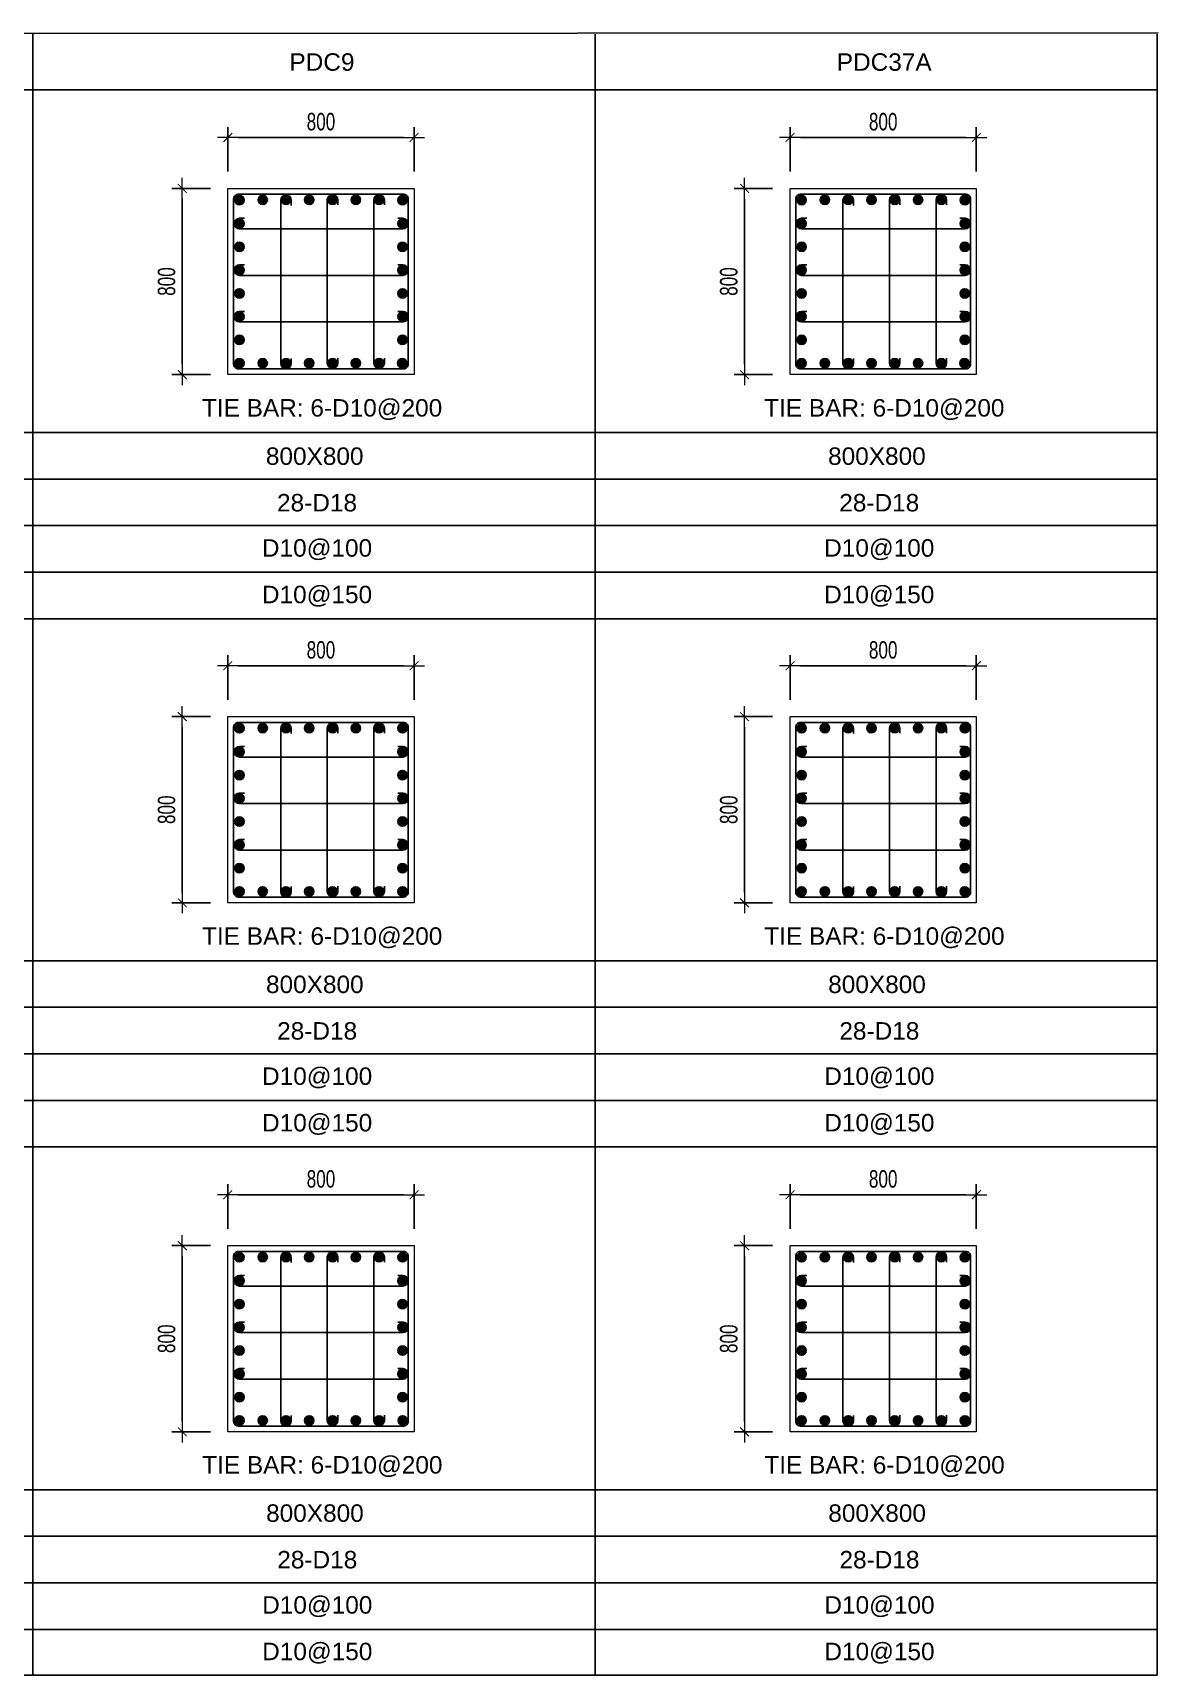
# Model space of a CAD drawing. Header units: millimetres. Extents: x 49323 to 598907, y -6102 to 181761.
# Drawn here: x 575640 to 580473, y 22754 to 29810 of the extents above; entities that cross this region are included whole.
import ezdxf
from ezdxf.enums import TextEntityAlignment as Align

# ---------------------------------------------------------------- set-up
doc = ezdxf.new("R2010")
doc.units = ezdxf.units.MM
doc.linetypes.add('CENTER2', pattern=[1.125, 0.75, -0.125, 0.125, -0.125])
doc.layers.get('Defpoints').update_dxf_attribs({"color": 151, "lineweight": 9})
for name, color, linetype in [('2', 2, 'Continuous'), ('CEN', 1, 'CENTER2'), ('STL', 3, 'Continuous'), ('TIT1', 3, 'Continuous')]:
    doc.layers.add(name, color=color, linetype=linetype)
doc.layers.add('NDC_S_CONTINUOUS', color=3, linetype='Continuous', lineweight=20)
doc.layers.add('NDC_S_DIM', color=1, linetype='Continuous', lineweight=15)
doc.styles.add('NDC_ARIAL', font='arial.ttf', dxfattribs={"width": 0.85})
doc.styles.add('NDC_DIM', font='', dxfattribs={"width": 0.75})
doc.styles.get('NDC_DIM').set_extended_font_data('Dotum')
doc.dimstyles.new('NDC_dim_30', dxfattribs={"dimscale": 30, "dimtxt": 2.5, "dimasz": 1.5, "dimexe": 1.5, "dimexo": 2.5, "dimgap": 1, "dimtad": 1, "dimdec": 0, "dimzin": 0, "dimdsep": 46, "dimtxsty": 'NDC_DIM', "dimblk": 'DIMMARK', "dimcen": 0.09, "dimdle": 1.2, "dimclrd": 1, "dimclre": 1, "dimclrt": 3, "dimadec": 0, "dimazin": 0, "dimtfac": 1, "dimtdec": 0, "dimtix": 1, "dimtofl": 0, "dimtmove": 0, "dimatfit": 3, "dimfxl": 8, "dimfxlon": 1, "dimtolj": 1, "dimtzin": 0, "dimarcsym": 0})

# ---------------------------------------------------------------- blocks, each defined once
blk = doc.blocks.new('8')
at = {"layer": '2'}
blk.add_hatch(color=256, dxfattribs=at).paths.add_polyline_path([(20, 0, 0.386127), (1.9, 19.9), (-1.9, 19.9, 0.386127), (-20, 0, 1)])
blk.add_circle((0, 0), 20, dxfattribs=at)
blk = doc.blocks.new('5')
at = {"layer": 'CEN', "rotation": 180}
blk.add_blockref('8', (0, 0), dxfattribs=at)
blk = doc.blocks.new('DIMMARK')
at = {"layer": 'NDC_S_DIM', "color": 1}
blk.add_line((-1.5, 0), (1, 0), dxfattribs=at)
at = {"layer": 'NDC_S_DIM', "color": 2, "const_width": 0.1}
blk.add_lwpolyline([(-0.42, -0.42), (0.42, 0.42)], dxfattribs=at)
blk = doc.blocks.new('*D1747')
at = {"layer": 'Defpoints', "color": 0, "ltscale": 40, "transparency": 16777216}
for p in [(577277.1, 24818.2), (576477.1, 24596.8), (577277.1, 24596.8)]:
    blk.add_point(p, dxfattribs=at)
at = {"layer": 'NDC_S_DIM', "color": 1, "lineweight": -2, "ltscale": 40, "transparency": 16777216}
for p, q in [((576477.1, 24671.8), (576477.1, 24863.2)), ((577277.1, 24671.8), (577277.1, 24863.2)), ((576522.1, 24818.2), (577232.1, 24818.2))]:
    blk.add_line(p, q, dxfattribs=at)
at = {"layer": 'NDC_S_DIM', "color": 1, "lineweight": -2, "ltscale": 40, "transparency": 16777216, "xscale": 45, "yscale": 45, "zscale": 45, "rotation": 180}
blk.add_blockref('DIMMARK', (576477.1, 24818.2), dxfattribs=at)
at = {"layer": 'NDC_S_DIM', "color": 1, "lineweight": -2, "ltscale": 40, "transparency": 16777216, "xscale": 45, "yscale": 45, "zscale": 45}
blk.add_blockref('DIMMARK', (577277.1, 24818.2), dxfattribs=at)
at = {"layer": 'NDC_S_DIM', "color": 3, "ltscale": 40, "transparency": 16777216, "insert": (576877.1, 24885.7), "char_height": 75, "attachment_point": 5, "style": 'NDC_DIM'}
blk.add_mtext('\\A1;800', dxfattribs=at)
blk = doc.blocks.new('*D1748')
at = {"layer": 'Defpoints', "color": 0, "ltscale": 40, "transparency": 16777216}
for p in [(576477.1, 24599.3), (576281.7, 23799.3), (576477.1, 23799.3)]:
    blk.add_point(p, dxfattribs=at)
at = {"layer": 'NDC_S_DIM', "color": 1, "lineweight": -2, "ltscale": 40, "transparency": 16777216}
for p, q in [((576402.1, 24599.3), (576236.7, 24599.3)), ((576281.7, 24554.3), (576281.7, 23844.3)), ((576402.1, 23799.3), (576236.7, 23799.3))]:
    blk.add_line(p, q, dxfattribs=at)
at = {"layer": 'NDC_S_DIM', "color": 1, "lineweight": -2, "ltscale": 40, "transparency": 16777216, "xscale": 45, "yscale": 45, "zscale": 45}
for p, rotation in [((576281.7, 24599.3), 90), ((576281.7, 23799.3), 270)]:
    blk.add_blockref('DIMMARK', p, dxfattribs=dict(at, rotation=rotation))
at = {"layer": 'NDC_S_DIM', "color": 3, "ltscale": 40, "transparency": 16777216, "insert": (576214.2, 24199.3), "char_height": 75, "attachment_point": 5, "rotation": 90, "style": 'NDC_DIM'}
blk.add_mtext('\\A1;800', dxfattribs=at)
blk = doc.blocks.new('*D1749')
at = {"layer": 'Defpoints', "color": 0, "ltscale": 40, "transparency": 16777216}
for p in [(577277.1, 27091), (576477.1, 26869.7), (577277.1, 26869.7)]:
    blk.add_point(p, dxfattribs=at)
at = {"layer": 'NDC_S_DIM', "color": 1, "lineweight": -2, "ltscale": 40, "transparency": 16777216}
for p, q in [((576477.1, 26944.7), (576477.1, 27136)), ((577277.1, 26944.7), (577277.1, 27136)), ((576522.1, 27091), (577232.1, 27091))]:
    blk.add_line(p, q, dxfattribs=at)
at = {"layer": 'NDC_S_DIM', "color": 1, "lineweight": -2, "ltscale": 40, "transparency": 16777216, "xscale": 45, "yscale": 45, "zscale": 45, "rotation": 180}
blk.add_blockref('DIMMARK', (576477.1, 27091), dxfattribs=at)
at = {"layer": 'NDC_S_DIM', "color": 1, "lineweight": -2, "ltscale": 40, "transparency": 16777216, "xscale": 45, "yscale": 45, "zscale": 45}
blk.add_blockref('DIMMARK', (577277.1, 27091), dxfattribs=at)
at = {"layer": 'NDC_S_DIM', "color": 3, "ltscale": 40, "transparency": 16777216, "insert": (576877.1, 27158.6), "char_height": 75, "attachment_point": 5, "style": 'NDC_DIM'}
blk.add_mtext('\\A1;800', dxfattribs=at)
blk = doc.blocks.new('*D1750')
at = {"layer": 'Defpoints', "color": 0, "ltscale": 40, "transparency": 16777216}
for p in [(576477.1, 26872.2), (576281.7, 26072.2), (576477.1, 26072.2)]:
    blk.add_point(p, dxfattribs=at)
at = {"layer": 'NDC_S_DIM', "color": 1, "lineweight": -2, "ltscale": 40, "transparency": 16777216}
for p, q in [((576402.1, 26872.2), (576236.7, 26872.2)), ((576281.7, 26827.2), (576281.7, 26117.2)), ((576402.1, 26072.2), (576236.7, 26072.2))]:
    blk.add_line(p, q, dxfattribs=at)
at = {"layer": 'NDC_S_DIM', "color": 1, "lineweight": -2, "ltscale": 40, "transparency": 16777216, "xscale": 45, "yscale": 45, "zscale": 45}
for p, rotation in [((576281.7, 26872.2), 90), ((576281.7, 26072.2), 270)]:
    blk.add_blockref('DIMMARK', p, dxfattribs=dict(at, rotation=rotation))
at = {"layer": 'NDC_S_DIM', "color": 3, "ltscale": 40, "transparency": 16777216, "insert": (576214.2, 26472.2), "char_height": 75, "attachment_point": 5, "rotation": 90, "style": 'NDC_DIM'}
blk.add_mtext('\\A1;800', dxfattribs=at)
blk = doc.blocks.new('*D1751')
at = {"layer": 'Defpoints', "color": 0, "ltscale": 40, "transparency": 16777216}
for p in [(577277.1, 29360.5), (576477.1, 29139.1), (577277.1, 29139.1)]:
    blk.add_point(p, dxfattribs=at)
at = {"layer": 'NDC_S_DIM', "color": 1, "lineweight": -2, "ltscale": 40, "transparency": 16777216}
for p, q in [((576477.1, 29214.1), (576477.1, 29405.5)), ((576522.1, 29360.5), (577232.1, 29360.5)), ((577277.1, 29214.1), (577277.1, 29405.5))]:
    blk.add_line(p, q, dxfattribs=at)
at = {"layer": 'NDC_S_DIM', "color": 1, "lineweight": -2, "ltscale": 40, "transparency": 16777216, "xscale": 45, "yscale": 45, "zscale": 45, "rotation": 180}
blk.add_blockref('DIMMARK', (576477.1, 29360.5), dxfattribs=at)
at = {"layer": 'NDC_S_DIM', "color": 1, "lineweight": -2, "ltscale": 40, "transparency": 16777216, "xscale": 45, "yscale": 45, "zscale": 45}
blk.add_blockref('DIMMARK', (577277.1, 29360.5), dxfattribs=at)
at = {"layer": 'NDC_S_DIM', "color": 3, "ltscale": 40, "transparency": 16777216, "insert": (576877.1, 29428), "char_height": 75, "attachment_point": 5, "style": 'NDC_DIM'}
blk.add_mtext('\\A1;800', dxfattribs=at)
blk = doc.blocks.new('*D1752')
at = {"layer": 'Defpoints', "color": 0, "ltscale": 40, "transparency": 16777216}
for p in [(576477.1, 29141.6), (576281.7, 28341.6), (576477.1, 28341.6)]:
    blk.add_point(p, dxfattribs=at)
at = {"layer": 'NDC_S_DIM', "color": 1, "lineweight": -2, "ltscale": 40, "transparency": 16777216}
for p, q in [((576402.1, 29141.6), (576236.7, 29141.6)), ((576281.7, 29096.6), (576281.7, 28386.6)), ((576402.1, 28341.6), (576236.7, 28341.6))]:
    blk.add_line(p, q, dxfattribs=at)
at = {"layer": 'NDC_S_DIM', "color": 1, "lineweight": -2, "ltscale": 40, "transparency": 16777216, "xscale": 45, "yscale": 45, "zscale": 45}
for p, rotation in [((576281.7, 29141.6), 90), ((576281.7, 28341.6), 270)]:
    blk.add_blockref('DIMMARK', p, dxfattribs=dict(at, rotation=rotation))
at = {"layer": 'NDC_S_DIM', "color": 3, "ltscale": 40, "transparency": 16777216, "insert": (576214.2, 28741.6), "char_height": 75, "attachment_point": 5, "rotation": 90, "style": 'NDC_DIM'}
blk.add_mtext('\\A1;800', dxfattribs=at)
blk = doc.blocks.new('*D1763')
at = {"layer": 'Defpoints', "color": 0, "ltscale": 40, "transparency": 16777216}
for p in [(579691.9, 24818.2), (578891.9, 24596.8), (579691.9, 24596.8)]:
    blk.add_point(p, dxfattribs=at)
at = {"layer": 'NDC_S_DIM', "color": 1, "lineweight": -2, "ltscale": 40, "transparency": 16777216}
for p, q in [((578891.9, 24671.8), (578891.9, 24863.2)), ((579691.9, 24671.8), (579691.9, 24863.2)), ((578936.9, 24818.2), (579646.9, 24818.2))]:
    blk.add_line(p, q, dxfattribs=at)
at = {"layer": 'NDC_S_DIM', "color": 1, "lineweight": -2, "ltscale": 40, "transparency": 16777216, "xscale": 45, "yscale": 45, "zscale": 45, "rotation": 180}
blk.add_blockref('DIMMARK', (578891.9, 24818.2), dxfattribs=at)
at = {"layer": 'NDC_S_DIM', "color": 1, "lineweight": -2, "ltscale": 40, "transparency": 16777216, "xscale": 45, "yscale": 45, "zscale": 45}
blk.add_blockref('DIMMARK', (579691.9, 24818.2), dxfattribs=at)
at = {"layer": 'NDC_S_DIM', "color": 3, "ltscale": 40, "transparency": 16777216, "insert": (579291.9, 24885.7), "char_height": 75, "attachment_point": 5, "style": 'NDC_DIM'}
blk.add_mtext('\\A1;800', dxfattribs=at)
blk = doc.blocks.new('*D1764')
at = {"layer": 'Defpoints', "color": 0, "ltscale": 40, "transparency": 16777216}
for p in [(578891.9, 24599.3), (578696.5, 23799.3), (578891.9, 23799.3)]:
    blk.add_point(p, dxfattribs=at)
at = {"layer": 'NDC_S_DIM', "color": 1, "lineweight": -2, "ltscale": 40, "transparency": 16777216}
for p, q in [((578816.9, 24599.3), (578651.5, 24599.3)), ((578696.5, 24554.3), (578696.5, 23844.3)), ((578816.9, 23799.3), (578651.5, 23799.3))]:
    blk.add_line(p, q, dxfattribs=at)
at = {"layer": 'NDC_S_DIM', "color": 1, "lineweight": -2, "ltscale": 40, "transparency": 16777216, "xscale": 45, "yscale": 45, "zscale": 45}
for p, rotation in [((578696.5, 24599.3), 90), ((578696.5, 23799.3), 270)]:
    blk.add_blockref('DIMMARK', p, dxfattribs=dict(at, rotation=rotation))
at = {"layer": 'NDC_S_DIM', "color": 3, "ltscale": 40, "transparency": 16777216, "insert": (578628.9, 24199.3), "char_height": 75, "attachment_point": 5, "rotation": 90, "style": 'NDC_DIM'}
blk.add_mtext('\\A1;800', dxfattribs=at)
blk = doc.blocks.new('*D1759')
at = {"layer": 'Defpoints', "color": 0, "ltscale": 40, "transparency": 16777216}
for p in [(579691.9, 27091), (578891.9, 26869.7), (579691.9, 26869.7)]:
    blk.add_point(p, dxfattribs=at)
at = {"layer": 'NDC_S_DIM', "color": 1, "lineweight": -2, "ltscale": 40, "transparency": 16777216}
for p, q in [((578891.9, 26944.7), (578891.9, 27136)), ((579691.9, 26944.7), (579691.9, 27136)), ((578936.9, 27091), (579646.9, 27091))]:
    blk.add_line(p, q, dxfattribs=at)
at = {"layer": 'NDC_S_DIM', "color": 1, "lineweight": -2, "ltscale": 40, "transparency": 16777216, "xscale": 45, "yscale": 45, "zscale": 45, "rotation": 180}
blk.add_blockref('DIMMARK', (578891.9, 27091), dxfattribs=at)
at = {"layer": 'NDC_S_DIM', "color": 1, "lineweight": -2, "ltscale": 40, "transparency": 16777216, "xscale": 45, "yscale": 45, "zscale": 45}
blk.add_blockref('DIMMARK', (579691.9, 27091), dxfattribs=at)
at = {"layer": 'NDC_S_DIM', "color": 3, "ltscale": 40, "transparency": 16777216, "insert": (579291.9, 27158.6), "char_height": 75, "attachment_point": 5, "style": 'NDC_DIM'}
blk.add_mtext('\\A1;800', dxfattribs=at)
blk = doc.blocks.new('*D1760')
at = {"layer": 'Defpoints', "color": 0, "ltscale": 40, "transparency": 16777216}
for p in [(578891.9, 26872.2), (578696.5, 26072.2), (578891.9, 26072.2)]:
    blk.add_point(p, dxfattribs=at)
at = {"layer": 'NDC_S_DIM', "color": 1, "lineweight": -2, "ltscale": 40, "transparency": 16777216}
for p, q in [((578816.9, 26872.2), (578651.5, 26872.2)), ((578696.5, 26827.2), (578696.5, 26117.2)), ((578816.9, 26072.2), (578651.5, 26072.2))]:
    blk.add_line(p, q, dxfattribs=at)
at = {"layer": 'NDC_S_DIM', "color": 1, "lineweight": -2, "ltscale": 40, "transparency": 16777216, "xscale": 45, "yscale": 45, "zscale": 45}
for p, rotation in [((578696.5, 26872.2), 90), ((578696.5, 26072.2), 270)]:
    blk.add_blockref('DIMMARK', p, dxfattribs=dict(at, rotation=rotation))
at = {"layer": 'NDC_S_DIM', "color": 3, "ltscale": 40, "transparency": 16777216, "insert": (578628.9, 26472.2), "char_height": 75, "attachment_point": 5, "rotation": 90, "style": 'NDC_DIM'}
blk.add_mtext('\\A1;800', dxfattribs=at)
blk = doc.blocks.new('*D1761')
at = {"layer": 'Defpoints', "color": 0, "ltscale": 40, "transparency": 16777216}
for p in [(579691.9, 29360.5), (578891.9, 29139.1), (579691.9, 29139.1)]:
    blk.add_point(p, dxfattribs=at)
at = {"layer": 'NDC_S_DIM', "color": 1, "lineweight": -2, "ltscale": 40, "transparency": 16777216}
for p, q in [((578891.9, 29214.1), (578891.9, 29405.5)), ((578936.9, 29360.5), (579646.9, 29360.5)), ((579691.9, 29214.1), (579691.9, 29405.5))]:
    blk.add_line(p, q, dxfattribs=at)
at = {"layer": 'NDC_S_DIM', "color": 1, "lineweight": -2, "ltscale": 40, "transparency": 16777216, "xscale": 45, "yscale": 45, "zscale": 45, "rotation": 180}
blk.add_blockref('DIMMARK', (578891.9, 29360.5), dxfattribs=at)
at = {"layer": 'NDC_S_DIM', "color": 1, "lineweight": -2, "ltscale": 40, "transparency": 16777216, "xscale": 45, "yscale": 45, "zscale": 45}
blk.add_blockref('DIMMARK', (579691.9, 29360.5), dxfattribs=at)
at = {"layer": 'NDC_S_DIM', "color": 3, "ltscale": 40, "transparency": 16777216, "insert": (579291.9, 29428), "char_height": 75, "attachment_point": 5, "style": 'NDC_DIM'}
blk.add_mtext('\\A1;800', dxfattribs=at)
blk = doc.blocks.new('*D1762')
at = {"layer": 'Defpoints', "color": 0, "ltscale": 40, "transparency": 16777216}
for p in [(578891.9, 29141.6), (578696.5, 28341.6), (578891.9, 28341.6)]:
    blk.add_point(p, dxfattribs=at)
at = {"layer": 'NDC_S_DIM', "color": 1, "lineweight": -2, "ltscale": 40, "transparency": 16777216}
for p, q in [((578816.9, 29141.6), (578651.5, 29141.6)), ((578696.5, 29096.6), (578696.5, 28386.6)), ((578816.9, 28341.6), (578651.5, 28341.6))]:
    blk.add_line(p, q, dxfattribs=at)
at = {"layer": 'NDC_S_DIM', "color": 1, "lineweight": -2, "ltscale": 40, "transparency": 16777216, "xscale": 45, "yscale": 45, "zscale": 45}
for p, rotation in [((578696.5, 29141.6), 90), ((578696.5, 28341.6), 270)]:
    blk.add_blockref('DIMMARK', p, dxfattribs=dict(at, rotation=rotation))
at = {"layer": 'NDC_S_DIM', "color": 3, "ltscale": 40, "transparency": 16777216, "insert": (578628.9, 28741.6), "char_height": 75, "attachment_point": 5, "rotation": 90, "style": 'NDC_DIM'}
blk.add_mtext('\\A1;800', dxfattribs=at)

msp = doc.modelspace()

# ---------------------------------------------------------------- linework, layer by layer
at = {"layer": '2', "lineweight": -2, "ltscale": 1000, "elevation": 0}
for points in [[(577252.1, 29096.6), (577252.1, 28386.6, -0.414214), (577232.1, 28366.6), (576522.1, 28366.6, -0.414214), (576502.1, 28386.6), (576502.1, 29096.6, -0.414214), (576522.1, 29116.6), (577232.1, 29116.6, -0.414214)], [(579666.9, 29096.6), (579666.9, 28386.6, -0.414214), (579646.9, 28366.6), (578936.9, 28366.6, -0.414214), (578916.9, 28386.6), (578916.9, 29096.6, -0.414214), (578936.9, 29116.6), (579646.9, 29116.6, -0.414214)], [(577252.1, 26827.2), (577252.1, 26117.2, -0.414214), (577232.1, 26097.2), (576522.1, 26097.2, -0.414214), (576502.1, 26117.2), (576502.1, 26827.2, -0.414214), (576522.1, 26847.2), (577232.1, 26847.2, -0.414214)], [(579666.9, 26827.2), (579666.9, 26117.2, -0.414214), (579646.9, 26097.2), (578936.9, 26097.2, -0.414214), (578916.9, 26117.2), (578916.9, 26827.2, -0.414214), (578936.9, 26847.2), (579646.9, 26847.2, -0.414214)], [(577252.1, 24554.3), (577252.1, 23844.3, -0.414214), (577232.1, 23824.3), (576522.1, 23824.3, -0.414214), (576502.1, 23844.3), (576502.1, 24554.3, -0.414214), (576522.1, 24574.3), (577232.1, 24574.3, -0.414214)], [(579666.9, 24554.3), (579666.9, 23844.3, -0.414214), (579646.9, 23824.3), (578936.9, 23824.3, -0.414214), (578916.9, 23844.3), (578916.9, 24554.3, -0.414214), (578936.9, 24574.3), (579646.9, 24574.3, -0.414214)]]:
    msp.add_lwpolyline(points, format="xyb", close=True, dxfattribs=at)
at = {"layer": '2', "elevation": 0}
for points in [[(576749.4, 28411.3), (576749.4, 28389.1, -1), (576704.4, 28389.1), (576704.4, 29091.2, -1), (576749.4, 29091.2), (576749.4, 29069)], [(576949.4, 28412.8), (576949.4, 28390.6, -1), (576904.4, 28390.6), (576904.4, 29092.6, -1), (576949.4, 29092.6), (576949.4, 29070.5)], [(577149.4, 28412.8), (577149.4, 28390.6, -1), (577104.4, 28390.6), (577104.4, 29092.6, -1), (577149.4, 29092.6), (577149.4, 29070.5)], [(579164.1, 28411.3), (579164.1, 28389.1, -1), (579119.1, 28389.1), (579119.1, 29091.2, -1), (579164.1, 29091.2), (579164.1, 29069)], [(579364.1, 28412.8), (579364.1, 28390.6, -1), (579319.1, 28390.6), (579319.1, 29092.6, -1), (579364.1, 29092.6), (579364.1, 29070.5)], [(579564.1, 28412.8), (579564.1, 28390.6, -1), (579519.1, 28390.6), (579519.1, 29092.6, -1), (579564.1, 29092.6), (579564.1, 29070.5)], [(576549, 29013.2), (576526.9, 29013.2, 1), (576526.9, 28968.2), (577228.9, 28968.2, 1), (577228.9, 29013.2), (577206.8, 29013.2)], [(578963.8, 29013.2), (578941.6, 29013.2, 1), (578941.6, 28968.2), (579643.7, 28968.2, 1), (579643.7, 29013.2), (579621.5, 29013.2)], [(576549, 28813.2), (576526.9, 28813.2, 1), (576526.9, 28768.2), (577228.9, 28768.2, 1), (577228.9, 28813.2), (577206.8, 28813.2)], [(578963.8, 28813.2), (578941.6, 28813.2, 1), (578941.6, 28768.2), (579643.7, 28768.2, 1), (579643.7, 28813.2), (579621.5, 28813.2)], [(576549, 28613.2), (576526.9, 28613.2, 1), (576526.9, 28568.2), (577228.9, 28568.2, 1), (577228.9, 28613.2), (577206.8, 28613.2)], [(578963.8, 28613.2), (578941.6, 28613.2, 1), (578941.6, 28568.2), (579643.7, 28568.2, 1), (579643.7, 28613.2), (579621.5, 28613.2)], [(576749.4, 26141.8), (576749.4, 26119.7, -1), (576704.4, 26119.7), (576704.4, 26821.7, -1), (576749.4, 26821.7), (576749.4, 26799.6)], [(576949.4, 26143.3), (576949.4, 26121.2, -1), (576904.4, 26121.2), (576904.4, 26823.2, -1), (576949.4, 26823.2), (576949.4, 26801.1)], [(577149.4, 26143.3), (577149.4, 26121.2, -1), (577104.4, 26121.2), (577104.4, 26823.2, -1), (577149.4, 26823.2), (577149.4, 26801.1)], [(579164.1, 26141.8), (579164.1, 26119.7, -1), (579119.1, 26119.7), (579119.1, 26821.7, -1), (579164.1, 26821.7), (579164.1, 26799.6)], [(579364.1, 26143.3), (579364.1, 26121.2, -1), (579319.1, 26121.2), (579319.1, 26823.2, -1), (579364.1, 26823.2), (579364.1, 26801.1)], [(579564.1, 26143.3), (579564.1, 26121.2, -1), (579519.1, 26121.2), (579519.1, 26823.2, -1), (579564.1, 26823.2), (579564.1, 26801.1)], [(576549, 26743.8), (576526.9, 26743.8, 1), (576526.9, 26698.7), (577228.9, 26698.7, 1), (577228.9, 26743.8), (577206.8, 26743.8)], [(578963.8, 26743.8), (578941.6, 26743.8, 1), (578941.6, 26698.7), (579643.7, 26698.7, 1), (579643.7, 26743.8), (579621.5, 26743.8)], [(576549, 26543.8), (576526.9, 26543.8, 1), (576526.9, 26498.7), (577228.9, 26498.7, 1), (577228.9, 26543.8), (577206.8, 26543.8)], [(578963.8, 26543.8), (578941.6, 26543.8, 1), (578941.6, 26498.7), (579643.7, 26498.7, 1), (579643.7, 26543.8), (579621.5, 26543.8)], [(576549, 26343.8), (576526.9, 26343.8, 1), (576526.9, 26298.7), (577228.9, 26298.7, 1), (577228.9, 26343.8), (577206.8, 26343.8)], [(578963.8, 26343.8), (578941.6, 26343.8, 1), (578941.6, 26298.7), (579643.7, 26298.7, 1), (579643.7, 26343.8), (579621.5, 26343.8)], [(576749.4, 23869), (576749.4, 23846.8, -1), (576704.4, 23846.8), (576704.4, 24548.8, -1), (576749.4, 24548.8), (576749.4, 24526.7)], [(576949.4, 23870.5), (576949.4, 23848.3, -1), (576904.4, 23848.3), (576904.4, 24550.3, -1), (576949.4, 24550.3), (576949.4, 24528.2)], [(577149.4, 23870.5), (577149.4, 23848.3, -1), (577104.4, 23848.3), (577104.4, 24550.3, -1), (577149.4, 24550.3), (577149.4, 24528.2)], [(579164.1, 23869), (579164.1, 23846.8, -1), (579119.1, 23846.8), (579119.1, 24548.8, -1), (579164.1, 24548.8), (579164.1, 24526.7)], [(579364.1, 23870.5), (579364.1, 23848.3, -1), (579319.1, 23848.3), (579319.1, 24550.3, -1), (579364.1, 24550.3), (579364.1, 24528.2)], [(579564.1, 23870.5), (579564.1, 23848.3, -1), (579519.1, 23848.3), (579519.1, 24550.3, -1), (579564.1, 24550.3), (579564.1, 24528.2)], [(576549, 24470.9), (576526.9, 24470.9, 1), (576526.9, 24425.9), (577228.9, 24425.9, 1), (577228.9, 24470.9), (577206.8, 24470.9)], [(578963.8, 24470.9), (578941.6, 24470.9, 1), (578941.6, 24425.9), (579643.7, 24425.9, 1), (579643.7, 24470.9), (579621.5, 24470.9)], [(576549, 24270.9), (576526.9, 24270.9, 1), (576526.9, 24225.9), (577228.9, 24225.9, 1), (577228.9, 24270.9), (577206.8, 24270.9)], [(578963.8, 24270.9), (578941.6, 24270.9, 1), (578941.6, 24225.9), (579643.7, 24225.9, 1), (579643.7, 24270.9), (579621.5, 24270.9)], [(576549, 24070.9), (576526.9, 24070.9, 1), (576526.9, 24025.9), (577228.9, 24025.9, 1), (577228.9, 24070.9), (577206.8, 24070.9)], [(578963.8, 24070.9), (578941.6, 24070.9, 1), (578941.6, 24025.9), (579643.7, 24025.9, 1), (579643.7, 24070.9), (579621.5, 24070.9)]]:
    msp.add_lwpolyline(points, format="xyb", dxfattribs=at)
at = {"layer": 'NDC_S_CONTINUOUS', "ltscale": 70, "elevation": 0}
for points in [[(577277.1, 29141.6), (577277.1, 28341.6), (576477.1, 28341.6), (576477.1, 29141.6), (577277.1, 29141.6)], [(579691.9, 29141.6), (579691.9, 28341.6), (578891.9, 28341.6), (578891.9, 29141.6), (579691.9, 29141.6)], [(577277.1, 26872.2), (577277.1, 26072.2), (576477.1, 26072.2), (576477.1, 26872.2), (577277.1, 26872.2)], [(579691.9, 26872.2), (579691.9, 26072.2), (578891.9, 26072.2), (578891.9, 26872.2), (579691.9, 26872.2)], [(577277.1, 24599.3), (577277.1, 23799.3), (576477.1, 23799.3), (576477.1, 24599.3), (577277.1, 24599.3)], [(579691.9, 24599.3), (579691.9, 23799.3), (578891.9, 23799.3), (578891.9, 24599.3), (579691.9, 24599.3)]]:
    msp.add_lwpolyline(points, dxfattribs=at)
at = {"layer": 'TIT1', "color": 2}
msp.add_line((568875.8, 29804.8), (580472.9, 29810.1), dxfattribs=at)
at = {"layer": 'TIT1'}
for p, q in [((575639.7, 29804.8), (575639.7, 22754)), ((575639.7, 29804.8), (575639.7, 22754)), ((575639.7, 29804.8), (575639.7, 22754)), ((575639.7, 29804.8), (575639.7, 29564.8)), ((575639.7, 29804.8), (575639.7, 29564.8)), ((578054.5, 29804.8), (578054.5, 22754)), ((578054.5, 29804.8), (578054.5, 22754)), ((578054.5, 29804.8), (578054.5, 22754)), ((578054.5, 29804.8), (578054.5, 29564.8)), ((578054.5, 29804.8), (578054.5, 29564.8)), ((580469.2, 29804.8), (580469.2, 22754)), ((575652.5, 29564.8), (573213.6, 29564.8)), ((578078.6, 29564.8), (575639.7, 29564.8)), ((580469.2, 29564.8), (578054.5, 29564.8)), ((575653, 27292.8), (573213.6, 27292.8)), ((578079.1, 27292.8), (575639.7, 27292.8)), ((580469.2, 27292.8), (578054.5, 27292.8)), ((575653.6, 25023.4), (573213.6, 25023.4)), ((578079.7, 25023.4), (575639.7, 25023.4)), ((580469.2, 25023.4), (578054.5, 25023.4)), ((571300.2, 22754), (580469.2, 22754))]:
    msp.add_line(p, q, dxfattribs=at)
at = {"layer": 'TIT1', "color": 8}
for p, q in [((575653, 28092.8), (573213.6, 28092.8)), ((578079.1, 28092.8), (575639.7, 28092.8)), ((580469.2, 28092.8), (578054.5, 28092.8)), ((575653, 27892.8), (573213.6, 27892.8)), ((578079.1, 27892.8), (575639.7, 27892.8)), ((580469.2, 27892.8), (578054.5, 27892.8)), ((575653, 27692.8), (573213.6, 27692.8)), ((578079.1, 27692.8), (575639.7, 27692.8)), ((580469.2, 27692.8), (578054.5, 27692.8)), ((575653, 27492.8), (573213.6, 27492.8)), ((578079.1, 27492.8), (575639.7, 27492.8)), ((580469.2, 27492.8), (578054.5, 27492.8)), ((575653.6, 25823.4), (573213.6, 25823.4)), ((578079.7, 25823.4), (575639.7, 25823.4)), ((580469.2, 25823.4), (578054.5, 25823.4)), ((575653.6, 25623.4), (573213.6, 25623.4)), ((578079.7, 25623.4), (575639.7, 25623.4)), ((580469.2, 25623.4), (578054.5, 25623.4)), ((575653.6, 25423.4), (573213.6, 25423.4)), ((578079.7, 25423.4), (575639.7, 25423.4)), ((580469.2, 25423.4), (578054.5, 25423.4)), ((575653.6, 25223.4), (573213.6, 25223.4)), ((578079.7, 25223.4), (575639.7, 25223.4)), ((580469.2, 25223.4), (578054.5, 25223.4)), ((575654.1, 23550.5), (573213.6, 23550.5)), ((578080.2, 23550.5), (575639.7, 23550.5)), ((580469.2, 23550.5), (578054.5, 23550.5)), ((575654.1, 23350.5), (573213.6, 23350.5)), ((578080.2, 23350.5), (575639.7, 23350.5)), ((580469.2, 23350.5), (578054.5, 23350.5)), ((575654.1, 23150.5), (573213.6, 23150.5)), ((578080.2, 23150.5), (575639.7, 23150.5)), ((580469.2, 23150.5), (578054.5, 23150.5)), ((575654.1, 22950.5), (573213.6, 22950.5)), ((578080.2, 22950.5), (575639.7, 22950.5)), ((580469.2, 22950.5), (578054.5, 22950.5))]:
    msp.add_line(p, q, dxfattribs=at)

# ---------------------------------------------------------------- block references
at = {"layer": 'STL', "xscale": -1}
for p in [(576526.9, 29091.6), (578941.6, 29091.6), (576526.9, 28990.7), (578941.6, 28990.7), (576526.9, 28890.7), (578941.6, 28890.7), (576526.9, 28790.7), (578941.6, 28790.7), (576526.9, 28690.7), (578941.6, 28690.7), (576526.9, 28590.7), (578941.6, 28590.7), (576526.9, 28490.7), (578941.6, 28490.7), (576526.9, 28390.7), (578941.6, 28390.7), (576526.9, 26822.2), (578941.6, 26822.2), (576526.9, 26721.2), (578941.6, 26721.2), (576526.9, 26621.2), (578941.6, 26621.2), (576526.9, 26521.2), (578941.6, 26521.2), (576526.9, 26421.2), (578941.6, 26421.2), (576526.9, 26321.2), (578941.6, 26321.2), (576526.9, 26221.2), (578941.6, 26221.2), (576526.9, 26121.2), (578941.6, 26121.2), (576526.9, 24549.3), (578941.6, 24549.3), (576526.9, 24448.4), (578941.6, 24448.4), (576526.9, 24348.4), (578941.6, 24348.4), (576526.9, 24248.4), (578941.6, 24248.4), (576526.9, 24148.4), (578941.6, 24148.4), (576526.9, 24048.4), (578941.6, 24048.4), (576526.9, 23948.4), (578941.6, 23948.4), (576526.9, 23848.4), (578941.6, 23848.4)]:
    msp.add_blockref('5', p, dxfattribs=at)
at = {"layer": 'STL', "xscale": -1, "rotation": 270}
for p in [(576626.9, 29092.6), (576726.9, 29092.6), (576826.9, 29092.6), (576926.9, 29092.6), (577026.9, 29092.6), (577126.9, 29092.6), (579041.6, 29092.6), (579141.6, 29092.6), (579241.6, 29092.6), (579341.6, 29092.6), (579441.6, 29092.6), (579541.6, 29092.6), (576526.9, 28390.7), (576626.9, 28390.7), (576726.9, 28390.7), (576826.9, 28390.7), (576926.9, 28390.7), (577026.9, 28390.7), (577126.9, 28390.7), (577226.3, 28390.7), (578941.6, 28390.7), (579041.6, 28390.7), (579141.6, 28390.7), (579241.6, 28390.7), (579341.6, 28390.7), (579441.6, 28390.7), (579541.6, 28390.7), (579641, 28390.7), (576626.9, 26823.2), (576726.9, 26823.2), (576826.9, 26823.2), (576926.9, 26823.2), (577026.9, 26823.2), (577126.9, 26823.2), (579041.6, 26823.2), (579141.6, 26823.2), (579241.6, 26823.2), (579341.6, 26823.2), (579441.6, 26823.2), (579541.6, 26823.2), (576526.9, 26121.2), (576626.9, 26121.2), (576726.9, 26121.2), (576826.9, 26121.2), (576926.9, 26121.2), (577026.9, 26121.2), (577126.9, 26121.2), (577227.5, 26121.2), (578941.6, 26121.2), (579041.6, 26121.2), (579141.6, 26121.2), (579241.6, 26121.2), (579341.6, 26121.2), (579441.6, 26121.2), (579541.6, 26121.2), (579642.3, 26121.2), (576626.9, 24550.3), (576726.9, 24550.3), (576826.9, 24550.3), (576926.9, 24550.3), (577026.9, 24550.3), (577126.9, 24550.3), (579041.6, 24550.3), (579141.6, 24550.3), (579241.6, 24550.3), (579341.6, 24550.3), (579441.6, 24550.3), (579541.6, 24550.3), (576526.9, 23848.4), (576626.9, 23848.4), (576726.9, 23848.4), (576826.9, 23848.4), (576926.9, 23848.4), (577026.9, 23848.4), (577126.9, 23848.4), (577228.2, 23848.4), (578941.6, 23848.4), (579041.6, 23848.4), (579141.6, 23848.4), (579241.6, 23848.4), (579341.6, 23848.4), (579441.6, 23848.4), (579541.6, 23848.4), (579643, 23848.4)]:
    msp.add_blockref('5', p, dxfattribs=at)
at = {"layer": 'STL'}
for p in [(577227.3, 29091.6), (579642.1, 29091.6), (577227.3, 28990.7), (579642.1, 28990.7), (577227.3, 28890.7), (579642.1, 28890.7), (577227.3, 28790.7), (579642.1, 28790.7), (577227.3, 28690.7), (579642.1, 28690.7), (577227.3, 28590.7), (579642.1, 28590.7), (577227.3, 28490.7), (579642.1, 28490.7), (577227.3, 26822.2), (579642.1, 26822.2), (577227.3, 26721.2), (579642.1, 26721.2), (577227.3, 26621.2), (579642.1, 26621.2), (577227.3, 26521.2), (579642.1, 26521.2), (577227.3, 26421.2), (579642.1, 26421.2), (577227.3, 26321.2), (579642.1, 26321.2), (577227.3, 26221.2), (579642.1, 26221.2), (577227.3, 24549.3), (579642.1, 24549.3), (577227.3, 24448.4), (579642.1, 24448.4), (577227.3, 24348.4), (579642.1, 24348.4), (577227.3, 24248.4), (579642.1, 24248.4), (577227.3, 24148.4), (579642.1, 24148.4), (577227.3, 24048.4), (579642.1, 24048.4), (577227.3, 23948.4), (579642.1, 23948.4)]:
    msp.add_blockref('5', p, dxfattribs=at)

# ---------------------------------------------------------------- texts
at = {"layer": 'TIT1', "color": 2, "style": 'NDC_ARIAL'}
for s, p in [('PDC9', (576881.5, 29684.8)), ('PDC37A', (579296.3, 29684.8))]:
    msp.add_text(s, height=75, dxfattribs=at).set_placement(p, align=Align.MIDDLE)
at = {"layer": 'TIT1', "style": 'NDC_ARIAL'}
for s, p in [('TIE BAR: 6-D10@200', (576882, 28193.4)), ('TIE BAR: 6-D10@200', (579296.7, 28193.4)), ('800X800', (576850.2, 27991.5)), ('800X800', (579264.9, 27991.5)), ('28-D18', (576860.2, 27791.5)), ('28-D18', (579275, 27791.5)), ('D10@100', (576860.2, 27591.5)), ('D10@100', (579275, 27591.5)), ('D10@150', (576860.2, 27391.5)), ('D10@150', (579275, 27391.5)), ('TIE BAR: 6-D10@200', (576882.5, 25924)), ('TIE BAR: 6-D10@200', (579297.3, 25924)), ('800X800', (576850.7, 25722.1)), ('800X800', (579265.4, 25722.1)), ('28-D18', (576860.7, 25522.1)), ('28-D18', (579275.5, 25522.1)), ('D10@100', (576860.7, 25322.1)), ('D10@100', (579275.5, 25322.1)), ('D10@150', (576860.7, 25122.1)), ('D10@150', (579275.5, 25122.1)), ('TIE BAR: 6-D10@200', (576883, 23652.2)), ('TIE BAR: 6-D10@200', (579297.8, 23652.2)), ('800X800', (576851.2, 23450.3)), ('800X800', (579266, 23450.3)), ('28-D18', (576861.3, 23250.3)), ('28-D18', (579276, 23250.3)), ('D10@100', (576861.3, 23050.3)), ('D10@100', (579276, 23050.3)), ('D10@150', (576861.3, 22850.3)), ('D10@150', (579276, 22850.3))]:
    msp.add_text(s, height=75, dxfattribs=at).set_placement(p, align=Align.MIDDLE)

# ---------------------------------------------------------------- dimensions: what is measured, and where the dimension line sits
at = {"layer": 'NDC_S_DIM', "ltscale": 40}
for base, p1, p2, picture, middle in [((577277.1, 29360.5), (576477.1, 29139.1), (577277.1, 29139.1), '*D1751', (576877.1, 29428)), ((579691.9, 29360.5), (578891.9, 29139.1), (579691.9, 29139.1), '*D1761', (579291.9, 29428)), ((577277.1, 27091), (576477.1, 26869.7), (577277.1, 26869.7), '*D1749', (576877.1, 27158.6)), ((579691.9, 27091), (578891.9, 26869.7), (579691.9, 26869.7), '*D1759', (579291.9, 27158.6)), ((577277.1, 24818.2), (576477.1, 24596.8), (577277.1, 24596.8), '*D1747', (576877.1, 24885.7)), ((579691.9, 24818.2), (578891.9, 24596.8), (579691.9, 24596.8), '*D1763', (579291.9, 24885.7))]:
    dim = msp.add_linear_dim(base=base, p1=p1, p2=p2, dimstyle='NDC_dim_30', dxfattribs=at)
    dim.commit()
    dim.dimension.update_dxf_attribs({"geometry": picture, "text_midpoint": middle})
for base, p1, p2, picture, middle in [((576281.7, 28341.6), (576477.1, 29141.6), (576477.1, 28341.6), '*D1752', (576214.2, 28741.6)), ((578696.5, 28341.6), (578891.9, 29141.6), (578891.9, 28341.6), '*D1762', (578628.9, 28741.6)), ((576281.7, 26072.2), (576477.1, 26872.2), (576477.1, 26072.2), '*D1750', (576214.2, 26472.2)), ((578696.5, 26072.2), (578891.9, 26872.2), (578891.9, 26072.2), '*D1760', (578628.9, 26472.2)), ((576281.7, 23799.3), (576477.1, 24599.3), (576477.1, 23799.3), '*D1748', (576214.2, 24199.3)), ((578696.5, 23799.3), (578891.9, 24599.3), (578891.9, 23799.3), '*D1764', (578628.9, 24199.3))]:
    dim = msp.add_linear_dim(base=base, p1=p1, p2=p2, angle=90, dimstyle='NDC_dim_30', dxfattribs=at)
    dim.commit()
    dim.dimension.update_dxf_attribs({"geometry": picture, "text_midpoint": middle})

doc.saveas('drawing.dxf')
